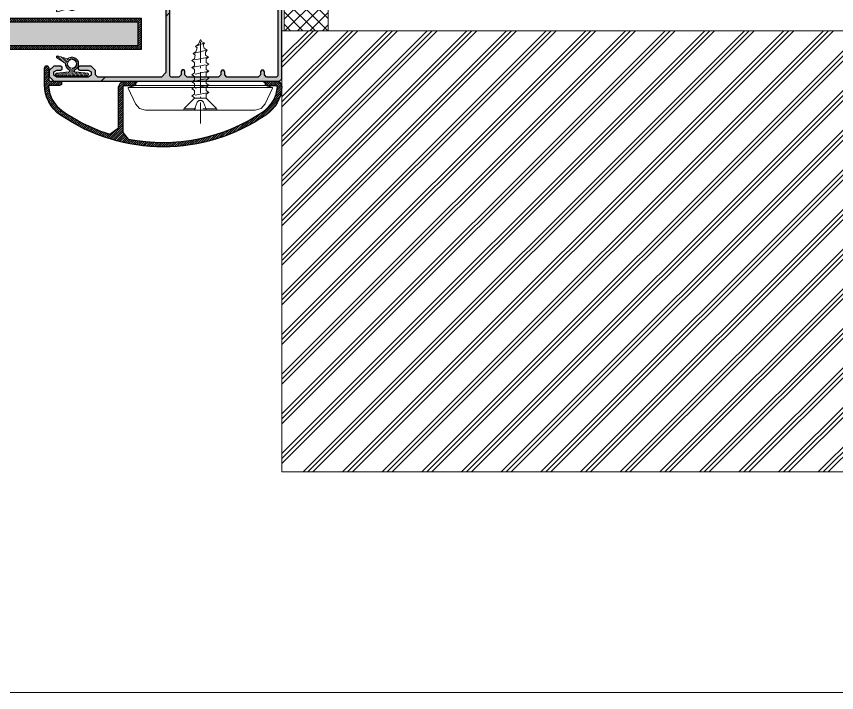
# Model space of a CAD drawing. Header units: millimetres. Extents: x 0 to 7790, y 0 to 17467.
# Drawn here: x 2064.4 to 2250.2, y 1995 to 2148.3 of the extents above; entities that cross this region are included whole.
import ezdxf

# ---------------------------------------------------------------- set-up
doc = ezdxf.new("R2010")
doc.units = ezdxf.units.MM
doc.linetypes.add('gen7a', pattern=[6.875, 4.75, -0.875, 0.375, -0.875])
doc.linetypes.add('HIDDEN2', pattern=[4.7625, 3.175, -1.5875])
doc.layers.get('0').update_dxf_attribs({"lineweight": 15})
for name, color, linetype, lineweight in [('_MB_hidden_0.09', 125, 'HIDDEN2', 9), ('_MB_izolacje_0.09', 132, 'Continuous', 9), ('_MB_konstrukcje_0.15', 251, 'Continuous', 15), ('_MB_kreskowanie_izolacje_0.09', 136, 'Continuous', 9), ('_MB_kreskowanie_konstrukcje_0.09', 250, 'Continuous', 9), ('_MB_kreskowanie_pancerz_0.09', 137, 'Continuous', 9), ('_MB_kreskowanie_profile_0.09', 7, 'Continuous', 9), ('_MB_kreskowanie_uszczelki_0.09', 252, 'Continuous', 9), ('_MB_osie_0.09', 51, 'gen7a', 9), ('_MB_profile_0.25', 7, 'Continuous', 25), ('_MB_profile_tworzywo_0.15', 33, 'Continuous', 15), ('_MB_ramka_0.15', 124, 'Continuous', 15), ('_MB_solid', 7, 'Continuous', 9), ('_MB_uszczelki_0.15', 140, 'Continuous', 15)]:
    doc.layers.add(name, color=color, linetype=linetype, lineweight=lineweight)

# ---------------------------------------------------------------- blocks, each defined once
blk = doc.blocks.new("-U1'PR")
at = {"layer": '_MB_kreskowanie_uszczelki_0.09', "transparency": 33554687}
h = blk.add_hatch(dxfattribs=at)
h.set_pattern_fill('DOTS', color=256, scale=0.2, angle=-45, style=0)
h.set_pattern_definition([(315, (-5304.15352, -16174.49385), (0.3367596045, 0.1122532015), [0, -0.3175])])
h.paths.add_polyline_path([(3.4, 0), (3.65, 0.25), (3.65, 0.34), (3.43, 0.59), (0.59, 0.89), (0.5, 0.99), (0.5, 1.26), (0.56, 1.35, 1.144878), (-1.09, 3.83), (-1.19, 3.8), (-3.33, 4.48, 0.876976), (-3.54, 4.03), (-1.65, 2.82), (-1.6, 2.74, 0.293638), (-0.76, 1.35), (-0.7, 1.26), (-0.7, 0.99), (-0.79, 0.89), (-3.63, 0.59), (-3.85, 0.34), (-3.85, 0.25), (-3.6, 0)])
h.paths.add_polyline_path([(-0.1, 3.7, -1), (-0.1, 1.7, -1)], flags=16)
at = {"layer": '_MB_uszczelki_0.15'}
blk.add_lwpolyline([(0.5, 1.26), (0.56, 1.35, 1.144878), (-1.09, 3.83), (-1.19, 3.8), (-3.33, 4.48, 0.876976), (-3.54, 4.03), (-1.65, 2.82), (-1.6, 2.74, 0.293638), (-0.76, 1.35), (-0.7, 1.26), (-0.7, 0.99), (-0.79, 0.89), (-3.63, 0.59), (-3.85, 0.34), (-3.85, 0.25), (-3.6, 0), (3.4, 0), (3.65, 0.25), (3.65, 0.34), (3.43, 0.59), (0.59, 0.89), (0.5, 0.99)], format="xyb", close=True, dxfattribs=at)
blk.add_circle((-0.1, 2.7), 1, dxfattribs=at)
blk = doc.blocks.new('-PP53')
at = {"layer": '_MB_kreskowanie_profile_0.09'}
h = blk.add_hatch(dxfattribs=at)
h.set_pattern_fill('JIS_WOOD', color=256, scale=0.5)
h.set_pattern_definition([(45, (0, 0), (-25, 25), [])])
h.paths.add_polyline_path([(0, -0.5), (-0.5, 0), (-20.9, 0), (-21.4, -0.5), (-21.4, -51.7), (-20.4, -52.7), (-19, -52.7), (-18, -51.7), (-18, -50.15), (-18.23, -49.76), (-18.68, -49.76), (-18.9, -50.15), (-18.9, -51), (-19.3, -51.69), (-20.1, -51.69), (-20.5, -51), (-20.5, -43.9), (-20.1, -43.21), (-19.3, -43.21), (-18.9, -43.9), (-18.9, -45.75), (-18.68, -46.14), (-18.23, -46.14), (-18, -45.75), (-18, -43.2), (-19, -42.2), (-20, -42.2), (-20.5, -41.7), (-20.5, -27.3), (-19.5, -26.3), (-1.9, -26.3), (-0.9, -27.3), (-0.9, -33.74), (-1.02, -33.93), (-1.02, -34.47), (-0.9, -34.66), (-0.9, -41.7), (-1.4, -42.2), (-2.4, -42.2), (-3.4, -43.2), (-3.4, -45.75), (-3.18, -46.14), (-2.73, -46.14), (-2.5, -45.75), (-2.5, -43.9), (-2.1, -43.21), (-1.3, -43.21), (-0.9, -43.9), (-0.9, -51), (-1.3, -51.69), (-2.1, -51.69), (-2.5, -51), (-2.5, -50.15), (-2.73, -49.76), (-3.18, -49.76), (-3.4, -50.15), (-3.4, -51.7), (-2.4, -52.7), (-1, -52.7), (0, -51.7)])
h.paths.add_polyline_path([(-20.2, -25.4), (-20.5, -25.1), (-20.5, -23.35), (-20, -22.85), (-19.25, -22.85), (-18.86, -22.62), (-18.86, -22.17), (-19.25, -21.95), (-20, -21.95), (-20.5, -21.45), (-20.5, -14.35), (-20, -13.85), (-19.35, -13.85), (-18.96, -13.62), (-18.96, -13.17), (-19.35, -12.95), (-20, -12.95), (-20.5, -12.45), (-20.5, -5.35), (-20, -4.85), (-19.35, -4.85), (-18.96, -4.62), (-18.96, -4.17), (-19.35, -3.95), (-20, -3.95), (-20.5, -3.45), (-20.5, -1.2), (-20.2, -0.9), (-1.2, -0.9), (-0.9, -1.2), (-0.9, -3.45), (-1.4, -3.95), (-2.05, -3.95), (-2.44, -4.17), (-2.44, -4.62), (-2.05, -4.85), (-1.4, -4.85), (-0.9, -5.35), (-0.9, -12.45), (-1.4, -12.95), (-2.05, -12.95), (-2.44, -13.17), (-2.44, -13.62), (-2.05, -13.85), (-1.4, -13.85), (-0.9, -14.35), (-0.9, -21.45), (-1.4, -21.95), (-2.15, -21.95), (-2.54, -22.17), (-2.54, -22.62), (-2.15, -22.85), (-1.4, -22.85), (-0.9, -23.35), (-0.9, -25.1), (-1.2, -25.4)], flags=16)
at = {"layer": '_MB_solid'}
h = blk.add_hatch(color=256, dxfattribs=at)
h.dxf.hatch_style = 1
h.paths.add_polyline_path([(0, -0.5), (-0.5, 0), (-20.9, 0), (-21.4, -0.5), (-21.4, -51.7), (-20.4, -52.7), (-19, -52.7), (-18, -51.7), (-18, -50.15), (-18.23, -49.76), (-18.68, -49.76), (-18.9, -50.15), (-18.9, -51), (-19.3, -51.69), (-20.1, -51.69), (-20.5, -51), (-20.5, -43.9), (-20.1, -43.21), (-19.3, -43.21), (-18.9, -43.9), (-18.9, -45.75), (-18.68, -46.14), (-18.23, -46.14), (-18, -45.75), (-18, -43.2), (-19, -42.2), (-20, -42.2), (-20.5, -41.7), (-20.5, -27.3), (-19.5, -26.3), (-1.9, -26.3), (-0.9, -27.3), (-0.9, -33.74), (-1.02, -33.93), (-1.02, -34.47), (-0.9, -34.66), (-0.9, -41.7), (-1.4, -42.2), (-2.4, -42.2), (-3.4, -43.2), (-3.4, -45.75), (-3.18, -46.14), (-2.73, -46.14), (-2.5, -45.75), (-2.5, -43.9), (-2.1, -43.21), (-1.3, -43.21), (-0.9, -43.9), (-0.9, -51), (-1.3, -51.69), (-2.1, -51.69), (-2.5, -51), (-2.5, -50.15), (-2.73, -49.76), (-3.18, -49.76), (-3.4, -50.15), (-3.4, -51.7), (-2.4, -52.7), (-1, -52.7), (0, -51.7)])
h.paths.add_polyline_path([(-20, -13.85), (-19.35, -13.85), (-18.96, -13.62), (-18.96, -13.17), (-19.35, -12.95), (-20, -12.95), (-20.5, -12.45), (-20.5, -5.35), (-20, -4.85), (-19.35, -4.85), (-18.96, -4.62), (-18.96, -4.17), (-19.35, -3.95), (-20, -3.95), (-20.5, -3.45), (-20.5, -1.2), (-20.2, -0.9), (-1.2, -0.9), (-0.9, -1.2), (-0.9, -3.45), (-1.4, -3.95), (-2.05, -3.95), (-2.44, -4.17), (-2.44, -4.62), (-2.05, -4.85), (-1.4, -4.85), (-0.9, -5.35), (-0.9, -12.45), (-1.4, -12.95), (-2.05, -12.95), (-2.44, -13.17), (-2.44, -13.62), (-2.05, -13.85), (-1.4, -13.85), (-0.9, -14.35), (-0.9, -21.45), (-1.4, -21.95), (-2.15, -21.95), (-2.54, -22.17), (-2.54, -22.62), (-2.15, -22.85), (-1.4, -22.85), (-0.9, -23.35), (-0.9, -25.1), (-1.2, -25.4), (-20.2, -25.4), (-20.5, -25.1), (-20.5, -23.35), (-20, -22.85), (-19.25, -22.85), (-18.86, -22.62), (-18.86, -22.17), (-19.25, -21.95), (-20, -21.95), (-20.5, -21.45), (-20.5, -14.35)], flags=16)
at = {"layer": '_MB_profile_0.25'}
for points in [[(-3.18, -49.76), (-2.73, -49.76), (-2.5, -50.15), (-2.5, -51), (-2.1, -51.69), (-1.3, -51.69), (-0.9, -51), (-0.9, -43.9), (-1.3, -43.21), (-2.1, -43.21), (-2.5, -43.9), (-2.5, -45.75), (-2.73, -46.14), (-3.18, -46.14), (-3.4, -45.75), (-3.4, -43.2), (-2.4, -42.2), (-1.4, -42.2), (-0.9, -41.7), (-0.9, -34.66), (-1.02, -34.47), (-1.02, -33.93), (-0.9, -33.74), (-0.9, -27.3), (-1.9, -26.3), (-19.5, -26.3), (-20.5, -27.3), (-20.5, -41.7), (-20, -42.2), (-19, -42.2), (-18, -43.2), (-18, -45.75), (-18.23, -46.14), (-18.68, -46.14), (-18.9, -45.75), (-18.9, -43.9), (-19.3, -43.21), (-20.1, -43.21), (-20.5, -43.9), (-20.5, -51), (-20.1, -51.69), (-19.3, -51.69), (-18.9, -51), (-18.9, -50.15), (-18.68, -49.76), (-18.23, -49.76), (-18, -50.15), (-18, -51.7), (-19, -52.7), (-20.4, -52.7), (-21.4, -51.7), (-21.4, -0.5), (-20.9, 0), (-0.5, 0), (0, -0.5), (0, -51.7), (-1, -52.7), (-2.4, -52.7), (-3.4, -51.7), (-3.4, -50.15)], [(-20.2, -0.9), (-20.5, -1.2), (-20.5, -3.45), (-20, -3.95), (-19.35, -3.95), (-18.96, -4.17), (-18.96, -4.62), (-19.35, -4.85), (-20, -4.85), (-20.5, -5.35), (-20.5, -12.45), (-20, -12.95), (-19.35, -12.95), (-18.96, -13.17), (-18.96, -13.62), (-19.35, -13.85), (-20, -13.85), (-20.5, -14.35), (-20.5, -21.45), (-20, -21.95), (-19.25, -21.95), (-18.86, -22.17), (-18.86, -22.62), (-19.25, -22.85), (-20, -22.85), (-20.5, -23.35), (-20.5, -25.1), (-20.2, -25.4), (-1.2, -25.4), (-0.9, -25.1), (-0.9, -23.35), (-1.4, -22.85), (-2.15, -22.85), (-2.54, -22.62), (-2.54, -22.17), (-2.15, -21.95), (-1.4, -21.95), (-0.9, -21.45), (-0.9, -14.35), (-1.4, -13.85), (-2.05, -13.85), (-2.44, -13.62), (-2.44, -13.17), (-2.05, -12.95), (-1.4, -12.95), (-0.9, -12.45), (-0.9, -5.35), (-1.4, -4.85), (-2.05, -4.85), (-2.44, -4.62), (-2.44, -4.17), (-2.05, -3.95), (-1.4, -3.95), (-0.9, -3.45), (-0.9, -1.2), (-1.2, -0.9)]]:
    blk.add_lwpolyline(points, close=True, dxfattribs=at)
blk = doc.blocks.new("-PP53'G")
blk.add_blockref('-PP53', (0, 0))
at = {"xscale": -1, "rotation": 270}
blk.add_blockref("-U1'PR", (-20.2, -47.45), dxfattribs=at)
at = {"rotation": 90}
blk.add_blockref("-U1'PR", (-1.2, -47.45), dxfattribs=at)
blk = doc.blocks.new('-MB_tpp_10x9mm')
at = {"layer": '_MB_kreskowanie_izolacje_0.09'}
h = blk.add_hatch(dxfattribs=at)
h.set_pattern_fill('NET', color=256, scale=0.63, angle=45)
h.paths.add_polyline_path([(5, 9), (-5, 9), (-5, 0), (5, 0)])
at = {"layer": '_MB_izolacje_0.09'}
blk.add_lwpolyline([(-5, 0), (5, 0), (5, 9), (-5, 9)], close=True, dxfattribs=at)
blk = doc.blocks.new('-MB-86_zabudowa_WO_OD_3')
at = {"layer": '_MB_kreskowanie_konstrukcje_0.09'}
h = blk.add_hatch(dxfattribs=at)
h.set_pattern_fill('PLAST', color=256, angle=45)
h.set_pattern_definition([(45, (0, -5.5), (-4.49013, 4.49013), []), (45, (-0.561, -4.939), (-4.49013, 4.49013), []), (45, (-1.1225, -4.3775), (-4.49013, 4.49013), [])])
h.paths.add_polyline_path([(-87, -20.5), (-87, 189.5), (-187, 189.5), (-187, -20.5)])
at = {"layer": '_MB_konstrukcje_0.15'}
blk.add_lwpolyline([(-187, -20.5), (-87, -20.5), (-87, 189.5), (-187, 189.5)], close=True, dxfattribs=at)
at = {"rotation": 90}
blk.add_blockref('-MB_tpp_10x9mm', (-78, -15), dxfattribs=at)
blk = doc.blocks.new('*U284')
at = {"layer": '_MB_kreskowanie_pancerz_0.09', "transparency": 33554585}
h = blk.add_hatch(color=256, dxfattribs=at)
h.dxf.hatch_style = 1
h.paths.add_polyline_path([(6.3, 2.7), (6.3, -2.7), (600.1, -2.7), (600.1, 2.7)])
at = {"layer": '_MB_kreskowanie_profile_0.09'}
h = blk.add_hatch(dxfattribs=at)
h.set_pattern_fill('JIS_WOOD', color=256, scale=0.5)
h.set_pattern_definition([(45, (-8115.61697, -1091.06414), (-0.25, 0.25), [])])
h.paths.add_polyline_path([(5.5, 3.5), (5.5, -3.5), (600.9, -3.51), (600.9, 3.5)])
h.paths.add_polyline_path([(6.3, -2.7), (6.3, 2.7), (600.1, 2.7), (600.1, -2.7)], flags=16)
at = {"layer": '_MB_solid'}
h = blk.add_hatch(color=256, dxfattribs=at)
h.dxf.hatch_style = 1
h.paths.add_polyline_path([(5.5, 3.5), (5.5, -3.5), (600.9, -3.51), (600.9, 3.5)])
h.paths.add_polyline_path([(6.3, 2.7), (600.1, 2.7), (600.1, -2.7), (6.3, -2.7)], flags=16)
at = {"layer": '_MB_profile_0.25'}
for points in [[(5.5, 3.5), (5.5, -3.5), (600.9, -3.51), (600.9, 3.5), (5.5, 3.5)], [(600.1, 2.7), (600.1, -2.7), (6.3, -2.7), (6.3, 2.7), (600.1, 2.7)]]:
    blk.add_lwpolyline(points, dxfattribs=at)
blk = doc.blocks.new("-N'PPDO")
at = {"layer": '_MB_kreskowanie_profile_0.09'}
h = blk.add_hatch(dxfattribs=at)
h.set_pattern_fill('JIS_WOOD', color=256, scale=0.5)
h.set_pattern_definition([(45, (-504.69944, -334.26306), (-0.25, 0.25), [])])
h.paths.add_polyline_path([(-10.64, 14.8), (-1.3, 14.8), (-0.41, 15.21), (0, 16.1), (0, 18.05), (-0.28, 18.53), (-0.83, 18.53), (-1.1, 18.05), (-1.1, 16), (-1.3, 15.8), (-11.67, 15.8), (-13.14, 17.01, -0.20235), (-6.89, 47.6, -0.228408), (-1.31, 50.8), (-1.1, 50.6), (-1.1, 48.55), (-0.83, 48.08), (-0.28, 48.08), (0, 48.55), (0, 50.5), (-0.19, 51.18), (-0.71, 51.66), (-1.39, 51.8, 0.228141), (-7.71, 48.17, 0.309574), (-7.73, 1.66, 0.247557), (-0.8, -2), (3, -2), (3.43, -1.75), (3.43, -1.25), (3, -1), (0.2, -1), (0, -0.8), (0, 1.4), (-0.25, 1.83), (-0.75, 1.83), (-1, 1.4), (-1, -0.86), (-1.21, -1.06, -0.230284), (-6.84, 2.14, -0.074631), (-12.07, 12.85)])
at = {"layer": '_MB_solid'}
blk.add_hatch(color=256, dxfattribs=at).paths.add_polyline_path([(-6.89, 47.6, -0.228408), (-1.31, 50.8), (-1.1, 50.6), (-1.1, 48.55), (-0.83, 48.08), (-0.28, 48.08), (0, 48.55), (0, 50.5), (-0.19, 51.18), (-0.71, 51.66), (-1.39, 51.8, 0.228141), (-7.71, 48.17, 0.309574), (-7.73, 1.66, 0.247557), (-0.8, -2), (3, -2), (3.43, -1.75), (3.43, -1.25), (3, -1), (0.2, -1), (0, -0.8), (0, 1.4), (-0.25, 1.83), (-0.75, 1.83), (-1, 1.4), (-1, -0.86), (-1.21, -1.06, -0.230284), (-6.84, 2.14, -0.074631), (-12.07, 12.85), (-10.64, 14.8), (-1.3, 14.8), (-0.41, 15.21), (0, 16.1), (0, 18.05), (-0.28, 18.53), (-0.83, 18.53), (-1.1, 18.05), (-1.1, 16), (-1.3, 15.8), (-11.67, 15.8), (-13.14, 17.01, -0.20235)])
at = {"layer": '_MB_profile_0.25'}
blk.add_lwpolyline([(0, 18.05), (-0.28, 18.53), (-0.83, 18.53), (-1.1, 18.05), (-1.1, 16), (-1.3, 15.8), (-11.67, 15.8), (-13.14, 17.01, -0.20235), (-6.89, 47.6, -0.228408), (-1.31, 50.8), (-1.1, 50.6), (-1.1, 48.55), (-0.83, 48.08), (-0.28, 48.08), (0, 48.55), (0, 50.5), (-0.19, 51.18), (-0.71, 51.66), (-1.39, 51.8, 0.228141), (-7.71, 48.17, 0.309574), (-7.73, 1.66, 0.247557), (-0.8, -2), (3, -2), (3.43, -1.75), (3.43, -1.25), (3, -1), (0.2, -1), (0, -0.8), (0, 1.4), (-0.25, 1.83), (-0.75, 1.83), (-1, 1.4), (-1, -0.86), (-1.21, -1.06, -0.230284), (-6.84, 2.14, -0.074631), (-12.07, 12.85), (-10.64, 14.8), (-1.3, 14.8), (-0.41, 15.21), (0, 16.1)], format="xyb", close=True, dxfattribs=at)
blk = doc.blocks.new('-PZO_bok')
at = {"layer": '_MB_profile_tworzywo_0.15'}
for points in [[(-5.06, -14.72), (-1.56, -16.35), (-1.36, -16.35), (-0.9, -14.65), (-0.4, -14.65), (0, -14.25), (0, -13.49), (0, 13.49), (0, 14.25), (-0.4, 14.65), (-0.9, 14.65), (-1.36, 16.35), (-1.56, 16.35), (-5.06, 14.72), (-6.11, 13.79), (-6.5, 12.45), (-6.5, -12.45), (-6.11, -13.79), (-5.06, -14.72)], [(-1.36, -16.35), (-1.36, 16.35)], [(-0.9, 14.65), (-0.9, -14.65)]]:
    blk.add_lwpolyline(points, dxfattribs=at)
blk = doc.blocks.new('-3.9x16_DIN_7982')
at = {"layer": '_MB_hidden_0.09'}
for points in [[(-3.75, 0), (3.75, 0)], [(-3.75, 0), (-3.75, -0.3)], [(-1.39, 0), (-0.74, -1.78)], [(1.39, 0), (0.74, -1.78)], [(3.75, 0), (3.75, -0.3)], [(-3.75, -0.3), (3.75, -0.3)], [(-1.35, -2.7), (-3.75, -0.3)], [(1.35, -2.7), (3.75, -0.3)], [(-1.95, -4.02), (1.95, -3.22)], [(-1.95, -4.02), (-1.35, -3.62)], [(-1.35, -2.7), (1.35, -2.7)], [(-1.35, -3.62), (-1.35, -2.7)], [(1.35, -2.7), (1.35, -2.82)], [(1.35, -2.82), (1.95, -3.22)], [(1.95, -3.22), (1.35, -3.62)], [(1.35, -3.62), (1.35, -4.42)], [(-1.35, -4.42), (-1.95, -4.02)], [(-1.95, -5.62), (1.95, -4.82)], [(-1.95, -5.62), (-1.35, -5.22)], [(-1.35, -5.22), (-1.35, -4.42)], [(1.35, -4.42), (1.95, -4.82)], [(1.95, -4.82), (1.35, -5.22)], [(1.35, -5.22), (1.35, -6.02)], [(-1.35, -6.02), (-1.95, -5.62)], [(1.95, -6.42), (-1.95, -7.22)], [(-1.95, -7.22), (-1.35, -6.82)], [(-1.34, -7.62), (-1.95, -7.22)], [(-1.35, -6.82), (-1.35, -6.02)], [(1.35, -6.02), (1.95, -6.42)], [(1.95, -6.42), (1.35, -6.82)], [(1.35, -6.82), (1.35, -7.62)], [(-1.95, -8.82), (1.95, -8.02)], [(-1.95, -8.82), (-1.35, -8.42)], [(-1.35, -9.22), (-1.95, -8.82)], [(-1.35, -8.42), (-1.35, -7.62)], [(-1.35, -10.02), (-1.35, -9.22)], [(1.35, -7.62), (1.95, -8.02)], [(1.95, -8.02), (1.35, -8.42)], [(1.35, -8.42), (1.35, -9.22)], [(1.35, -9.22), (1.95, -9.62)], [(1.95, -9.62), (-1.95, -10.42)], [(-1.95, -10.42), (-1.35, -10.02)], [(-1.34, -10.82), (-1.95, -10.42)], [(-1.3, -11.62), (-1.34, -10.82)], [(1.95, -9.62), (1.35, -10.02)], [(1.35, -10.02), (1.35, -10.82)], [(1.35, -10.82), (1.93, -11.22)], [(-1.82, -12.02), (1.93, -11.22)], [(-1.82, -12.02), (-1.3, -11.62)], [(-1.16, -12.42), (-1.82, -12.02)], [(1.66, -12.82), (-1.58, -13.62)], [(-1.18, -13.16), (-1.16, -12.42)], [(1.66, -12.82), (1.01, -13.22)], [(1.3, -11.62), (1.19, -12.42)], [(1.19, -12.42), (1.66, -12.82)], [(1.93, -11.22), (1.3, -11.62)], [(-1.58, -13.62), (-1.18, -13.16)], [(-0.87, -14.02), (-1.58, -13.62)], [(1.13, -14.42), (-0.91, -15.22)], [(-0.91, -15.22), (-0.63, -14.76)], [(-0.63, -14.76), (-0.87, -14.02)], [(1.13, -14.42), (0.39, -14.97)], [(1.01, -13.22), (0.75, -14.09)], [(0.75, -14.09), (1.13, -14.42)], [(-0.33, -15.44), (-0.91, -15.22)], [(0, -16), (-0.33, -15.44)], [(0.39, -14.97), (0, -16)]]:
    blk.add_lwpolyline(points, dxfattribs=at)
blk.add_lwpolyline([(-0.74, -1.78, 0.550726), (0.74, -1.78)], format="xyb", dxfattribs=at)
at = {"layer": '_MB_osie_0.09'}
blk.add_lwpolyline([(0, 3), (0, -16)], dxfattribs=at)
blk = doc.blocks.new('*U324')
blk.add_blockref('-3.9x16_DIN_7982', (0, 0))

msp = doc.modelspace()

# ---------------------------------------------------------------- linework, layer by layer
at = {"layer": '_MB_ramka_0.15'}
msp.add_lwpolyline([(1045, 1995), (2545, 1995)], dxfattribs=at)

# ---------------------------------------------------------------- block references
at = {"xscale": -1, "rotation": 270}
for name, p in [('-MB-86_zabudowa_WO_OD_3', (2145, 2232)), ("-PP53'G", (2124.5, 2155)), ("-N'PPDO", (2072.703, 2133.6))]:
    msp.add_blockref(name, p, dxfattribs=at)
msp.add_blockref('*U284', (1491.8, 2144.3))
for name, p, rotation in [('*U324', (2106.031, 2127.012), 180), ('-PZO_bok', (2106.031, 2133.512), 90)]:
    msp.add_blockref(name, p, dxfattribs=dict(rotation=rotation))

doc.saveas('drawing.dxf')
